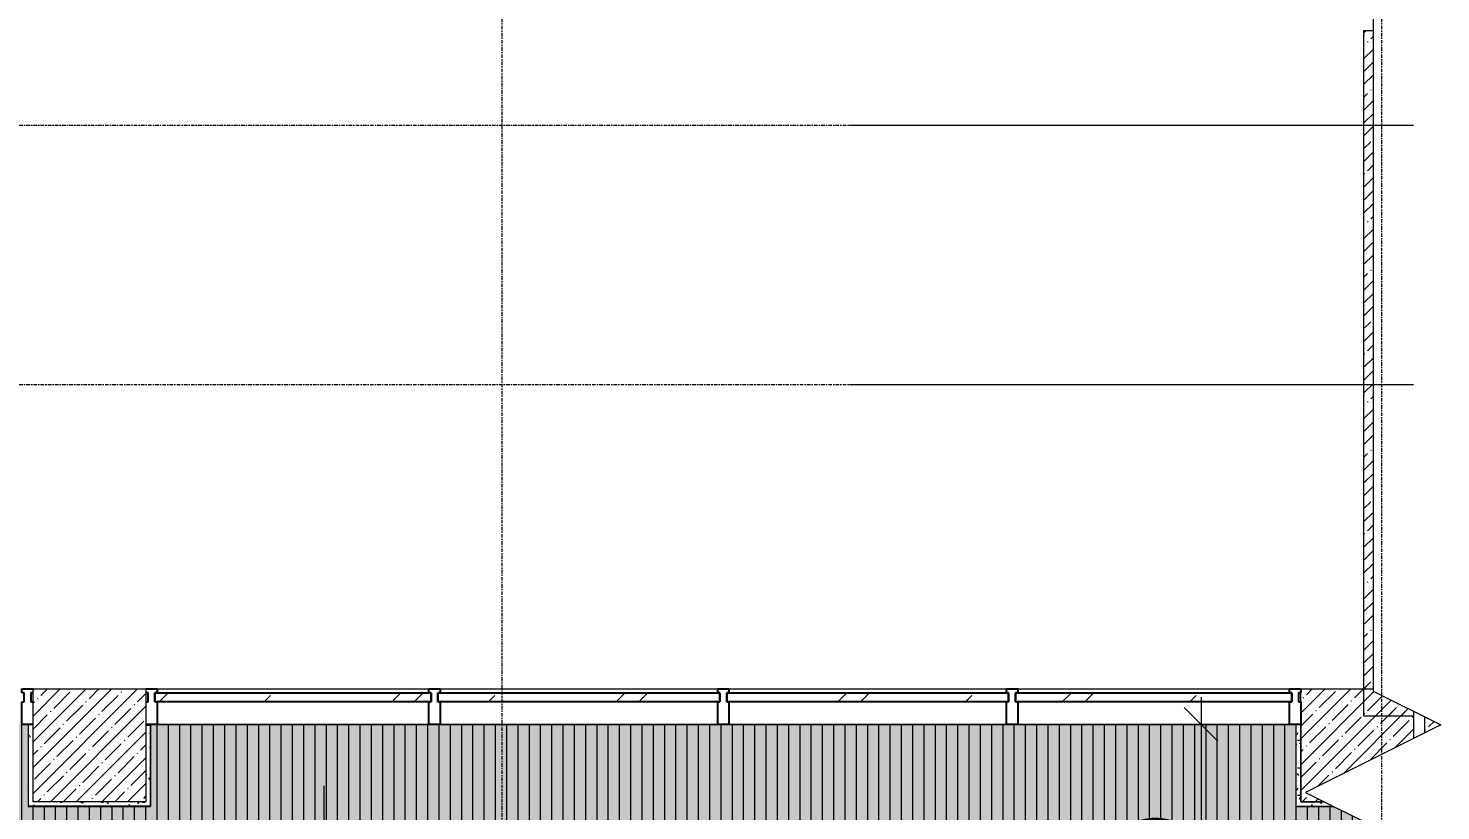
# Model space of a CAD drawing. Header units: millimetres. Extents: x 36059 to 234328, y -8553 to 29000.
# Drawn here: x 78558 to 84821, y 15110 to 18580 of the extents above; entities that cross this region are included whole.
import ezdxf

# ---------------------------------------------------------------- set-up
doc = ezdxf.new("R2010")
doc.units = ezdxf.units.MM
doc.linetypes.add('Осевая', pattern=[31.75, 6.35, -4.7625, 15.875, -4.7625])
for name, color, linetype, lineweight in [('A-ANNO-DIMS', 7, 'Continuous', 9), ('A-ANNO-DIMS-100', 7, 'Continuous', 9), ('A-CLNG-PATT', 7, 'Continuous', 9), ('A-DETL-GENF', 7, 'Continuous', 9), ('A-GLAZ-CURT', 7, 'Continuous', 9), ('A-GLAZ-CURT-1', 7, 'Continuous', 25), ('A-GLAZ-CWMG', 7, 'Continuous', 9), ('A-GLAZ-CWMG-1', 7, 'Continuous', 25), ('A-WALL', 7, 'Continuous', 9), ('I-WALL', 7, 'Continuous', 9), ('S-COLS', 7, 'Continuous', 9), ('Оси', 7, 'Continuous', 9), ('Оси-2', 7, 'Осевая', 9)]:
    doc.layers.add(name, color=color, linetype=linetype, lineweight=lineweight)
for name, color, linetype, lineweight, true_color in [('A-CLNG-1', 7, 'Continuous', 9, 0xeaeaea), ('A-WALL-1', 7, 'Continuous', 9, 0x3c3c3c), ('A-WALL-FNSH-1', 7, 'Continuous', 9, 0x3c3c3c), ('E-LITE-EQPM-2', 1, 'Continuous', 9, 0xff0000), ('S-COLS-1', 9, 'Continuous', 9, 0x808080), ('S-COLS-2', 7, 'Continuous', 9, 0x3c3c3c)]:
    doc.layers.add(name, color=color, linetype=linetype, lineweight=lineweight, true_color=true_color)
doc.layers.add('A-CLNG-PATT-1', color=7, linetype='Continuous', lineweight=9, transparency=1)
doc.styles.add('ISOCPEUR', font='isocpeur.ttf', dxfattribs={"width": 0.9, "height": 250})
doc.dimstyles.new('ISO-2_5_0_9К_БОЛЬШОЙ', dxfattribs={"dimscale": 304.8, "dimtxt": 248.995294, "dimasz": 0.492126, "dimexe": 0.393701, "dimexo": 0.984252, "dimgap": 0, "dimtad": 1, "dimdec": 0, "dimrnd": 10, "dimzin": 0, "dimdsep": 46, "dimtxsty": 'ISOCPEUR', "dimblk1": 'OBLIQUE', "dimblk2": 'OBLIQUE', "dimsah": 1, "dimcen": 0.09, "dimdle": 0.393701, "dimazin": 0, "dimtfac": 1, "dimtdec": 4, "dimtix": 1, "dimtmove": 0, "dimatfit": 3, "dimfxl": 1, "dimtvp": 1, "dimtolj": 1, "dimtzin": 0, "dimarcsym": 2})
pattern_1 = [(45, (0, 0), (-57.02463, 57.02463), []), (45, (57.025, 0), (-57.02463, 57.02463), [100.806, -20.161, 3.353, -16.808])]
pattern_2 = [(0, (0, 0), (121.92, 30.48), [10.058, -81.382, 10.058, -81.382, -487.68]), (0, (0, 0), (121.92, 30.48), [-182.88, 10.058, -172.822, 10.058, -81.382, -213.36]), (0, (0, 0), (121.92, 30.48), [-457.2, 10.058, -50.902, 10.058, -142.342]), (120, (45.72, 15.24), (-87.356454, 90.345817), [10.058, -81.382, 10.058, -81.382, -487.68]), (120, (45.72, 15.24), (-87.356454, 90.345817), [-182.88, 10.058, -172.822, 10.058, -81.382, -213.36]), (120, (45.72, 15.24), (-87.356454, 90.345817), [-457.2, 10.058, -50.902, 10.058, -142.342]), (240, (60.96, 76.2), (-34.563546, -120.825817), [10.058, -81.382, 10.058, -81.382, -487.68]), (240, (60.96, 76.2), (-34.563546, -120.825817), [-182.88, 10.058, -172.822, 10.058, -81.382, -213.36]), (240, (60.96, 76.2), (-34.563546, -120.825817), [-457.2, 10.058, -50.902, 10.058, -142.342])]

# ---------------------------------------------------------------- blocks, each defined once
blk = doc.blocks.new('BSC_Колонна _Прямоугольная - 500х500-V27-Сводный план потолка 3 этажа в осях 12-23')
at = {"layer": 'S-COLS-1'}
h = blk.add_hatch(dxfattribs=at)
h.set_pattern_fill('FP_38', color=256, style=0, pattern_type=2)
h.set_pattern_definition([(45, (-78830, -15400), (-57.02463, 57.02463), []), (45, (-78772.975, -15400), (-57.02463, 57.02463), [100.806, -20.161, 3.353, -16.808])])
h.paths.add_polyline_path([(-250, -250), (250, -250), (250, 250), (-250, 250), (-250, 27.5)])
at = {"layer": 'S-COLS-2'}
for p, q in [((-250, 250), (250, 250)), ((-250, -250), (-250, 250)), ((250, 250), (250, -250)), ((250, -250), (-250, -250))]:
    blk.add_line(p, q, dxfattribs=at)
blk = doc.blocks.new('Прямоугольный импост - Импост структурный с накладкой - 160мм-30335138-Сводный план потолка 3 этажа в осях 12-23')
at = {"layer": 'A-GLAZ-CWMG-1'}
for p, q in [((0, 140), (-50, 140)), ((-50, 140), (-50, 40)), ((-50, 40), (-40, 40)), ((-40, 0), (-50, 0)), ((-50, 0), (-50, -17)), ((-40, 40), (-40, 0)), ((-10, 0), (-10, 40)), ((-10, 40), (0, 40)), ((0, 0), (-10, 0)), ((-50, -17), (0, -17))]:
    blk.add_line(p, q, dxfattribs=at)
blk = doc.blocks.new('Системная панель - Стекло - 40мм-30335156-Сводный план потолка 3 этажа в осях 12-23')
at = {"layer": 'A-GLAZ-CURT'}
h = blk.add_hatch(dxfattribs=at)
h.set_pattern_fill('FP_49', color=256, style=0, pattern_type=2)
h.set_pattern_definition([(45, (-79832.5, -15533), (-282.8427, 282.8427), [200, -600]), (45, (-80032.5, -15633), (-282.8427, 282.8427), [600, -200]), (45, (-79632.5, -15733), (-282.8427, 282.8427), [200, -600])])
h.paths.add_polyline_path([(612.5, -40), (612.5, 0), (-612.5, 0), (-612.5, -40)])
at = {"layer": 'A-GLAZ-CURT-1'}
for p, q in [((-612.5, -40), (-612.5, 0)), ((-612.5, 0), (612.5, 0)), ((612.5, -40), (-612.5, -40)), ((612.5, 0), (612.5, -40))]:
    blk.add_line(p, q, dxfattribs=at)
blk = doc.blocks.new('Прямоугольный импост - Импост структурный с накладкой - 160мм-23562105-Сводный план потолка 3 этажа в осях 12-23')
at = {"layer": 'A-GLAZ-CWMG'}
for p, q in [((82945, 15650), (84150, 15650)), ((82945, 15493), (84150, 15493))]:
    blk.add_line(p, q, dxfattribs=at)
blk = doc.blocks.new('Прямоугольный импост - Импост структурный с накладкой - 160мм-V35-Сводный план потолка 3 этажа в осях 12-23')
at = {"layer": 'A-GLAZ-CWMG-1'}
for p, q in [((0, 140), (-50, 140)), ((-50, 140), (-50, 40)), ((0, 40), (0, 140)), ((-50, 40), (-40, 40)), ((-40, 0), (-50, 0)), ((-50, 0), (-50, -17)), ((-40, 40), (-40, 0)), ((-10, 0), (-10, 40)), ((-10, 40), (0, 40)), ((0, 0), (-10, 0)), ((0, -17), (0, 0)), ((-50, -17), (0, -17))]:
    blk.add_line(p, q, dxfattribs=at)
blk = doc.blocks.new('Прямоугольный импост - Импост структурный с накладкой - 160мм-30335139-Сводный план потолка 3 этажа в осях 12-23')
at = {"layer": 'A-GLAZ-CWMG-1'}
for p, q in [((-50, 40), (-50, 140)), ((-50, 140), (0, 140)), ((-40, 40), (-50, 40)), ((-50, 0), (-40, 0)), ((-50, -17), (-50, 0)), ((-40, 0), (-40, 40)), ((0, 40), (-10, 40)), ((-10, 40), (-10, 0)), ((-10, 0), (0, 0)), ((0, -17), (-50, -17))]:
    blk.add_line(p, q, dxfattribs=at)
blk = doc.blocks.new('Системная панель - Стекло - 40мм-30335157-Сводный план потолка 3 этажа в осях 12-23')
at = {"layer": 'A-GLAZ-CURT'}
h = blk.add_hatch(dxfattribs=at)
h.set_pattern_fill('FP_50', color=256, style=0, pattern_type=2)
h.set_pattern_definition([(45, (-82380, -15533), (-282.8427, 282.8427), [200, -600]), (45, (-82580, -15633), (-282.8427, 282.8427), [600, -200]), (45, (-82180, -15733), (-282.8427, 282.8427), [200, -600])])
h.paths.add_polyline_path([(625, -40), (625, 0), (-625, 0), (-625, -40), (-340.6, -40)])
at = {"layer": 'A-GLAZ-CURT-1'}
for p, q in [((-625, -40), (-625, 0)), ((-625, 0), (625, 0)), ((625, -40), (-625, -40)), ((625, 0), (625, -40))]:
    blk.add_line(p, q, dxfattribs=at)
blk = doc.blocks.new('Прямоугольный импост - Импост структурный с накладкой - 160мм-23562107-Сводный план потолка 3 этажа в осях 12-23')
at = {"layer": 'A-GLAZ-CWMG'}
for p, q in [((80385, 15650), (81615, 15650)), ((80385, 15493), (81615, 15493))]:
    blk.add_line(p, q, dxfattribs=at)
blk = doc.blocks.new('Прямоугольный импост - Импост структурный с накладкой - 160мм-30335135-Сводный план потолка 3 этажа в осях 12-23')
at = {"layer": 'A-GLAZ-CWMG-1'}
for p, q in [((25, 140), (-25, 140)), ((-25, 140), (-25, 40)), ((25, 40), (25, 140)), ((-25, 40), (-15, 40)), ((-15, 0), (-25, 0)), ((-25, 0), (-25, -17)), ((-15, 40), (-15, 0)), ((15, 0), (15, 40)), ((15, 40), (25, 40)), ((25, 0), (15, 0)), ((25, -17), (25, 0)), ((-25, -17), (25, -17))]:
    blk.add_line(p, q, dxfattribs=at)
blk = doc.blocks.new('Системная панель - Стекло - 40мм-V40-Сводный план потолка 3 этажа в осях 12-23')
at = {"layer": 'A-GLAZ-CURT'}
h = blk.add_hatch(dxfattribs=at)
h.set_pattern_fill('FP_55', color=256, style=0, pattern_type=2)
h.set_pattern_definition([(45, (-81100, -15533), (-282.8427, 282.8427), [200, -600]), (45, (-81300, -15633), (-282.8427, 282.8427), [600, -200]), (45, (-80900, -15733), (-282.8427, 282.8427), [200, -600])])
h.paths.add_polyline_path([(625, -40), (625, 0), (-625, 0), (-625, -40)])
at = {"layer": 'A-GLAZ-CURT-1'}
for p, q in [((-625, -40), (-625, 0)), ((-625, 0), (625, 0)), ((625, -40), (-625, -40)), ((625, 0), (625, -40))]:
    blk.add_line(p, q, dxfattribs=at)
blk = doc.blocks.new('Прямоугольный импост - Импост структурный с накладкой - 160мм-23562110-Сводный план потолка 3 этажа в осях 12-23')
at = {"layer": 'A-GLAZ-CWMG'}
for p, q in [((79130, 15650), (80335, 15650)), ((79130, 15493), (80335, 15493))]:
    blk.add_line(p, q, dxfattribs=at)
blk = doc.blocks.new('Прямоугольный импост - Импост структурный с накладкой - 160мм-30335136-Сводный план потолка 3 этажа в осях 12-23')
at = {"layer": 'A-GLAZ-CWMG-1'}
for p, q in [((25, 140), (-25, 140)), ((-25, 140), (-25, 40)), ((25, 40), (25, 140)), ((-25, 40), (-15, 40)), ((-15, 0), (-25, 0)), ((-25, 0), (-25, -17)), ((-15, 40), (-15, 0)), ((15, 0), (15, 40)), ((15, 40), (25, 40)), ((25, 0), (15, 0)), ((25, -17), (25, 0)), ((-25, -17), (25, -17))]:
    blk.add_line(p, q, dxfattribs=at)
blk = doc.blocks.new('Системная панель - Стекло - 40мм-V42-Сводный план потолка 3 этажа в осях 12-23')
at = {"layer": 'A-GLAZ-CURT'}
h = blk.add_hatch(dxfattribs=at)
h.set_pattern_fill('FP_58', color=256, style=0, pattern_type=2)
h.set_pattern_definition([(45, (-83647.5, -15533), (-282.8427, 282.8427), [200, -600]), (45, (-83847.5, -15633), (-282.8427, 282.8427), [600, -200]), (45, (-83447.5, -15733), (-282.8427, 282.8427), [200, -600])])
h.paths.add_polyline_path([(612.5, -40), (612.5, 0), (-612.5, 0), (-612.5, -40)])
at = {"layer": 'A-GLAZ-CURT-1'}
for p, q in [((-612.5, -40), (-612.5, 0)), ((-612.5, 0), (612.5, 0)), ((612.5, -40), (-612.5, -40)), ((612.5, 0), (612.5, -40))]:
    blk.add_line(p, q, dxfattribs=at)
blk = doc.blocks.new('Прямоугольный импост - Импост структурный с накладкой - 160мм-23562111-Сводный план потолка 3 этажа в осях 12-23')
at = {"layer": 'A-GLAZ-CWMG'}
for p, q in [((81665, 15650), (82895, 15650)), ((81665, 15493), (82895, 15493))]:
    blk.add_line(p, q, dxfattribs=at)
blk = doc.blocks.new('BOLA Подвесной круглый светильник - 560мм-32913186-Сводный план потолка 3 этажа в осях 12-23')
at = {"layer": 'A-DETL-GENF'}
for p, q in [((0, 700), (0, -700)), ((-700, 0), (700, 0))]:
    blk.add_line(p, q, dxfattribs=at)
for radius in [280, 60]:
    blk.add_circle((0, 0), radius, dxfattribs=at)
blk = doc.blocks.new('DET_L_Линия разрыва - М100-30654842-Сводный план потолка 3 этажа в осях 12-23')
at = {"layer": 'A-DETL-GENF'}
for p, q in [((11889.9, 300), (11739.9, 0)), ((12189.9, -300), (11889.9, 300)), ((12339.9, 0), (12189.9, -300)), ((24079.7, 0), (12339.9, 0))]:
    blk.add_line(p, q, dxfattribs=at)
blk = doc.blocks.new('DIMBLOCK2-Сводный план потолка 3 этажа в осях 12-23')
at = {"layer": 'A-ANNO-DIMS-100'}
for p, q in [((83758, 15613), (83758, 14001)), ((83564.1, 15493), (83878, 15493)), ((83758, 15493), (83564.1, 15493)), ((83759, 14121), (83638, 14121)), ((83758, 14121), (83759, 14121))]:
    blk.add_line(p, q, dxfattribs=at)
at = {"layer": 'A-ANNO-DIMS-100', "lineweight": 20}
for p, q in [((83758, 15493), (83683, 15568)), ((83758, 15493), (83833, 15418)), ((83758, 14121), (83683, 14196)), ((83758, 14121), (83833, 14046))]:
    blk.add_line(p, q, dxfattribs=at)
at = {"layer": 'A-ANNO-DIMS-100', "color": 0, "insert": (83431.4, 14512.5), "char_height": 250, "width": 706.764, "attachment_point": 1, "rotation": 90, "line_spacing_factor": 1.149209, "style": 'ISOCPEUR'}
blk.add_mtext('1370', dxfattribs=at)
blk = doc.blocks.new('_Oblique')
at = {"color": 0, "linetype": 'ByBlock', "lineweight": -2}
blk.add_line((-0.5, -0.5), (0.5, 0.5), dxfattribs=at)

msp = doc.modelspace()

# ---------------------------------------------------------------- hatches: boundary and pattern name
at = {"layer": 'A-CLNG-PATT'}
h = msp.add_hatch(dxfattribs=at)
h.set_pattern_fill('FP_74', color=256, style=0, pattern_type=2)
h.set_pattern_definition([(90, (76030, 19225), (50, -3e-15), [])])
h.paths.add_polyline_path([(83549, 11571), (83549, 11901), (84459, 11901), (84459, 15071.7), (84344.5, 15129), (84179, 15129), (84179, 15493), (79101, 15493), (79101, 15129), (78559, 15129), (78559, 15493), (74061, 15493), (74061, 15129), (73522, 15129), (73522, 15671), (73883, 15671), (73883, 18579), (73519, 18579), (73519, 19121), (74061, 19121), (74061, 18747), (78559, 18747), (78559, 19121), (79101, 19121), (79101, 18747), (84179, 18747), (84179, 19121), (84520.7, 19121), (84520.7, 22679), (83004, 22679), (83004, 26879), (81171, 26879), (81171, 26579), (80629, 26579), (80629, 26879), (77271, 26879), (77271, 26579), (76729, 26579), (76729, 26879), (74061, 26879), (74061, 26579), (73519, 26579), (73519, 26879), (70831, 26879), (70831, 26579), (70289, 26579), (70289, 26879), (66781, 26879), (66781, 26387.2), (66785.8, 26426.9), (66802.9, 26471.9), (66830.3, 26511.6), (66866.4, 26543.6), (66909.1, 26566), (66955.9, 26577.5), (67004.1, 26577.5), (67050.9, 26566), (67093.6, 26543.6), (67129.7, 26511.6), (67157.1, 26471.9), (67174.2, 26426.9), (67180, 26379), (67174.2, 26331.1), (67157.1, 26286.1), (67129.7, 26246.4), (67093.6, 26214.4), (67050.9, 26192), (67004.1, 26180.5), (66955.9, 26180.5), (66909.1, 26192), (66866.4, 26214.4), (66830.3, 26246.4), (66802.9, 26286.1), (66785.8, 26331.1), (66781, 26370.8), (66781, 13621), (68671, 13621), (68671, 11920), (68744, 11920), (68744, 11940), (70234, 11940), (70234, 11920), (70289, 11920), (70289, 12221), (70831, 12221), (70831, 11920), (73519, 11920), (73519, 12321), (79921, 12321), (79921, 11571), (83395.3, 11571)])
h.paths.add_polyline_path([(67005.1, 13922.5), (66956.9, 13922.5), (66910.1, 13934), (66867.4, 13956.4), (66831.3, 13988.4), (66803.9, 14028.1), (66786.8, 14073.1), (66781, 14121), (66786.8, 14168.9), (66803.9, 14213.9), (66831.3, 14253.6), (66867.4, 14285.6), (66910.1, 14308), (66956.9, 14319.5), (67005.1, 14319.5), (67051.9, 14308), (67094.6, 14285.6), (67130.7, 14253.6), (67158.1, 14213.9), (67175.2, 14168.9), (67181, 14121), (67175.2, 14073.1), (67158.1, 14028.1), (67130.7, 13988.4), (67094.6, 13956.4), (67051.9, 13934)])
h.paths.add_polyline_path([(84283.1, 13922.5), (84234.9, 13922.5), (84188.1, 13934), (84145.4, 13956.4), (84109.3, 13988.4), (84081.9, 14028.1), (84064.8, 14073.1), (84059, 14121), (84064.8, 14168.9), (84081.9, 14213.9), (84109.3, 14253.6), (84145.4, 14285.6), (84188.1, 14308), (84234.9, 14319.5), (84283.1, 14319.5), (84329.9, 14308), (84372.6, 14285.6), (84408.7, 14253.6), (84436.1, 14213.9), (84453.2, 14168.9), (84459, 14121), (84453.2, 14073.1), (84436.1, 14028.1), (84408.7, 13988.4), (84372.6, 13956.4), (84329.9, 13934), (84283.6, 13922.6)])
h.paths.add_polyline_path([(70292.4, 15130), (70290, 15130), (70290, 15670), (70830, 15670), (70830, 15130), (70310, 15130)])
h.paths.add_polyline_path([(70290, 20630), (70290, 21170), (70830, 21170), (70830, 20630), (70310, 20630)])
h.paths.add_polyline_path([(80630, 22680), (80630, 23220), (81170, 23220), (81170, 22680), (80650, 22680)])
h.paths.add_polyline_path([(77250, 22680), (76730, 22680), (76730, 23220), (77270, 23220), (77270, 22680)])
h.paths.add_polyline_path([(73932.1, 22680), (73520, 22680), (73520, 23220), (74060, 23220), (74060, 22680), (74040, 22680)])
h.paths.add_polyline_path([(70292.4, 22680), (70290, 22680), (70290, 23220), (70830, 23220), (70830, 22680), (70310, 22680)])
h.paths.add_polyline_path([(82828.1, 26180.5), (82779.9, 26180.5), (82733.1, 26192), (82690.4, 26214.4), (82654.3, 26246.4), (82626.9, 26286.1), (82609.8, 26331.1), (82604, 26379), (82609.8, 26426.9), (82626.9, 26471.9), (82654.3, 26511.6), (82690.4, 26543.6), (82733.1, 26566), (82779.9, 26577.5), (82828.1, 26577.5), (82874.9, 26566), (82917.6, 26543.6), (82953.7, 26511.6), (82981.1, 26471.9), (82998.2, 26426.9), (83004, 26379), (82998.2, 26331.1), (82981.1, 26286.1), (82953.7, 26246.4), (82917.6, 26214.4), (82874.9, 26192)])
at = {"layer": 'A-CLNG-PATT-1'}
h = msp.add_hatch(color=256, dxfattribs=at)
h.paths.add_polyline_path([(83548, 11571), (83548, 11901), (84458, 11901), (84458, 14112.8), (84453.2, 14073.1), (84436.1, 14028.1), (84408.7, 13988.4), (84372.6, 13956.4), (84329.9, 13934), (84282.7, 13922.5), (84234.9, 13922.5), (84188.1, 13934), (84145.4, 13956.4), (84109.3, 13988.4), (84081.9, 14028.1), (84064.8, 14073.1), (84059, 14121), (84064.8, 14168.9), (84081.9, 14213.9), (84109.3, 14253.6), (84145.4, 14285.6), (84188.1, 14308), (84234.9, 14319.5), (84283.1, 14319.5), (84329.9, 14308), (84372.6, 14285.6), (84408.7, 14253.6), (84436.1, 14213.9), (84453.2, 14168.9), (84458, 14129.2), (84458, 15072.2), (84344.5, 15129), (84178, 15129), (84178, 15493), (79100, 15493), (79100, 15129), (78558, 15129), (78558, 15493), (74060, 15493), (74060, 15129), (73521, 15129), (73521, 15671), (73882, 15671), (73882, 18579), (73518, 18579), (73518, 19121), (74060, 19120), (74060, 18747), (78558, 18747), (78558, 19121), (79100, 19120), (79100, 18747), (84178, 18747), (84178, 19121), (84520.7, 19121), (84520.7, 22679), (83003, 22679), (83003, 26370.8), (82998.2, 26331.1), (82981.1, 26286.1), (82953.7, 26246.4), (82917.6, 26214.4), (82874.9, 26192), (82828.1, 26180.5), (82779.9, 26180.5), (82733.1, 26192), (82690.4, 26214.4), (82654.3, 26246.4), (82626.9, 26286.1), (82609.8, 26331.1), (82604, 26379), (82609.8, 26426.9), (82626.9, 26471.9), (82654.3, 26511.6), (82690.4, 26543.6), (82733.1, 26566), (82779.9, 26577.5), (82828.1, 26577.5), (82874.9, 26566), (82917.6, 26543.6), (82953.7, 26511.6), (82981.1, 26471.9), (82998.2, 26426.9), (83003, 26387.2), (83003, 26879), (81170, 26879), (81170, 26579), (80628, 26579), (80628, 26879), (77270, 26879), (77270, 26579), (76728, 26579), (76728, 26879), (74060, 26879), (74060, 26579), (73518, 26579), (73518, 26879), (70830, 26879), (70830, 26579), (70288, 26579), (70288, 26879), (66780, 26879), (66780, 13621), (68670, 13620), (68670, 11920), (68744, 11921), (68744, 11940), (70234, 11940), (70234, 11920), (70288, 11920), (70288, 12221), (70830, 12220), (70830, 11920), (73518, 11920), (73518, 12321), (79920, 12320), (79920, 11571), (83395.3, 11571)])
h.paths.add_polyline_path([(67005.1, 13922.5), (66956.9, 13922.5), (66910.1, 13934), (66867.4, 13956.4), (66831.3, 13988.4), (66803.9, 14028.1), (66786.8, 14073.1), (66781, 14121), (66786.8, 14168.9), (66803.9, 14213.9), (66831.3, 14253.6), (66867.4, 14285.6), (66910.1, 14308), (66956.9, 14319.5), (67005.1, 14319.5), (67051.9, 14308), (67094.6, 14285.6), (67130.7, 14253.6), (67158.1, 14213.9), (67175.2, 14168.9), (67181, 14121), (67175.2, 14073.1), (67158.1, 14028.1), (67130.7, 13988.4), (67094.6, 13956.4), (67051.9, 13934)])
h.paths.add_polyline_path([(70830, 15130), (70289, 15130), (70290, 15670), (70830, 15669.8), (70830, 15150)])
h.paths.add_polyline_path([(70830, 20630), (70289, 20630), (70290, 21170), (70830, 21169.2), (70830, 20650)])
h.paths.add_polyline_path([(81169, 22680), (80629, 22680), (80630, 23220), (81170, 23219.7), (81170, 22680)])
h.paths.add_polyline_path([(77269, 22680), (76729, 22680), (76730, 23220), (77270, 23219.8), (77270, 22680)])
h.paths.add_polyline_path([(73540, 22680), (73519, 22680), (73520, 23220), (74060, 23220), (74059, 22680), (73932.1, 22680)])
h.paths.add_polyline_path([(70290, 22680), (70289, 22680), (70290, 23220), (70830, 23220), (70829, 22680), (70292.4, 22680)])
h.paths.add_polyline_path([(67004.1, 26180.5), (66955.9, 26180.5), (66909.1, 26192), (66866.4, 26214.4), (66830.3, 26246.4), (66802.9, 26286.1), (66785.8, 26331.1), (66780, 26379), (66785.8, 26426.9), (66802.9, 26471.9), (66830.3, 26511.6), (66866.4, 26543.6), (66909.1, 26566), (66955.9, 26577.5), (67004.1, 26577.5), (67050.9, 26566), (67093.6, 26543.6), (67129.7, 26511.6), (67157.1, 26471.9), (67174.2, 26426.9), (67180, 26379), (67174.2, 26331.1), (67157.1, 26286.1), (67129.7, 26246.4), (67093.6, 26214.4), (67050.9, 26192), (67016.7, 26183.6)])
at = {"layer": 'I-WALL'}
h = msp.add_hatch(dxfattribs=at)
h.set_pattern_fill('FP_17', color=256, style=0, pattern_type=2)
h.set_pattern_definition(pattern_1)
h.paths.add_polyline_path([(84700, 15530), (84700, 15551.2), (84520.7, 15640.9), (84520.7, 18570), (84480, 18570), (84480, 15530), (84520.7, 15530)])
h = msp.add_hatch(dxfattribs=at)
h.set_pattern_fill('FP_65', color=256, style=0, pattern_type=2)
h.set_pattern_definition(pattern_2)
h.paths.add_polyline_path([(78580, 15130), (78580, 15493), (78560, 15493), (78560, 15130)])
h = msp.add_hatch(dxfattribs=at)
h.set_pattern_fill('FP_65', color=256, style=0, pattern_type=2)
h.set_pattern_definition(pattern_2)
h.paths.add_polyline_path([(79100, 15150), (79100, 15490), (79080, 15490), (79080, 15150)])
h = msp.add_hatch(dxfattribs=at)
h.set_pattern_fill('FP_65', color=256, style=0, pattern_type=2)
h.set_pattern_definition(pattern_2)
h.paths.add_polyline_path([(84180, 15130), (84200, 15130), (84200, 15493), (84180, 15493), (84180, 15427.5)])
h = msp.add_hatch(dxfattribs=at)
h.set_pattern_fill('FP_17', color=256, style=0, pattern_type=2)
h.set_pattern_definition(pattern_1)
h.paths.add_polyline_path([(84750, 15455.6), (84820.7, 15490.9), (84750, 15526.2), (84750, 15490.9)])
h = msp.add_hatch(dxfattribs=at)
h.set_pattern_fill('FP_65', color=256, style=0, pattern_type=2)
h.set_pattern_definition(pattern_2)
h.paths.add_polyline_path([(79100, 15130), (79100, 15150), (78580, 15150), (78580, 15130), (79080, 15130)])
h = msp.add_hatch(dxfattribs=at)
h.set_pattern_fill('FP_65', color=256, style=0, pattern_type=2)
h.set_pattern_definition(pattern_2)
h.paths.add_polyline_path([(84342.5, 15130), (84302.5, 15150), (84200, 15150), (84200, 15130), (84220.7, 15130)])
at = {"layer": 'S-COLS-1'}
h = msp.add_hatch(dxfattribs=at)
h.set_pattern_fill('FP_17', color=256, style=0, pattern_type=2)
h.set_pattern_definition(pattern_1)
h.paths.add_polyline_path([(84302.5, 15150), (84220.7, 15190.9), (84700, 15430.6), (84700, 15551.2), (84520.7, 15640.9), (84520.7, 15650), (84200, 15650), (84200, 15150), (84220.7, 15150)])

# ---------------------------------------------------------------- linework, layer by layer
at = {"layer": 'A-CLNG-1'}
for p, q in [((79100, 15493), (79100, 15130)), ((84178, 15493), (79101, 15493)), ((79101, 15129), (79101, 15493)), ((84178, 15493), (84178, 15129)), ((78558, 15129), (79100, 15129)), ((84178, 15129), (84344.5, 15129))]:
    msp.add_line(p, q, dxfattribs=at)
at = {"layer": 'A-WALL'}
for q in [(84200, 15130), (84342.5, 15130)]:
    msp.add_line((84200, 15130), q, dxfattribs=at)
at = {"layer": 'A-WALL-1'}
for p, q in [((84480, 15530), (84480, 18570)), ((84480, 18570), (84520.7, 18570)), ((84700, 15551.2), (84700, 15530)), ((78560, 15130), (78560, 15493)), ((78560, 15493), (78580, 15493)), ((79080, 15490), (79100, 15490)), ((84180, 15130), (84180, 15493)), ((84180, 15493), (84200, 15493)), ((84200, 15493), (84200, 15150)), ((84700, 15530), (84480, 15530)), ((84750, 15455.6), (84750, 15526.2)), ((79100, 15130), (78560, 15130)), ((84200, 15150), (84302.5, 15150))]:
    msp.add_line(p, q, dxfattribs=at)
at = {"layer": 'A-WALL-FNSH-1'}
for p, q in [((78559, 15129), (78559, 15493)), ((78559, 15493), (78560, 15493)), ((79100, 15490), (79101, 15490)), ((84179, 15129), (84179, 15493)), ((84179, 15493), (84180, 15493)), ((79101, 15129), (79100, 15129)), ((84180, 15130), (84200, 15130))]:
    msp.add_line(p, q, dxfattribs=at)
at = {"layer": 'S-COLS-2'}
for p, q in [((84200, 15150), (84200, 15650)), ((84200, 15650), (84520.7, 15650)), ((84700, 15551.2), (84700, 15430.6)), ((84302.5, 15150), (84200, 15150))]:
    msp.add_line(p, q, dxfattribs=at)
at = {"layer": 'Оси'}
for p, q in [((82200, 18150), (84700, 18150)), ((82200, 17000), (84700, 17000))]:
    msp.add_line(p, q, dxfattribs=at)
at = {"layer": 'Оси-2'}
for p, q in [((80660, 593.7), (80660, 24890.1)), ((84560, 593.7), (84560, 19415.1)), ((39359.2, 18150), (82200, 18150)), ((39359.2, 17000), (82200, 17000))]:
    msp.add_line(p, q, dxfattribs=at)

# ---------------------------------------------------------------- block references
at = {"layer": 'A-DETL-GENF', "rotation": 90.00000000000031}
msp.add_blockref('DET_L_Линия разрыва - М100-30654842-Сводный план потолка 3 этажа в осях 12-23', (84520.7, 3301.1), dxfattribs=at)
at = {"layer": 'A-GLAZ-CURT'}
for name, p in [('Системная панель - Стекло - 40мм-30335156-Сводный план потолка 3 этажа в осях 12-23', (79732.5, 15633)), ('Системная панель - Стекло - 40мм-V40-Сводный план потолка 3 этажа в осях 12-23', (81000, 15633)), ('Системная панель - Стекло - 40мм-30335157-Сводный план потолка 3 этажа в осях 12-23', (82280, 15633)), ('Системная панель - Стекло - 40мм-V42-Сводный план потолка 3 этажа в осях 12-23', (83547.5, 15633))]:
    msp.add_blockref(name, p, dxfattribs=at)
at = {"layer": 'A-GLAZ-CWMG', "extrusion": (0, 0, -1), "rotation": 180}
for name, p in [('Прямоугольный импост - Импост структурный с накладкой - 160мм-30335138-Сводный план потолка 3 этажа в осях 12-23', (-78580, 15633)), ('Прямоугольный импост - Импост структурный с накладкой - 160мм-30335136-Сводный план потолка 3 этажа в осях 12-23', (-80360, 15633)), ('Прямоугольный импост - Импост структурный с накладкой - 160мм-30335135-Сводный план потолка 3 этажа в осях 12-23', (-81640, 15633)), ('Прямоугольный импост - Импост структурный с накладкой - 160мм-30335136-Сводный план потолка 3 этажа в осях 12-23', (-82920, 15633)), ('Прямоугольный импост - Импост структурный с накладкой - 160мм-V35-Сводный план потолка 3 этажа в осях 12-23', (-84200, 15633))]:
    msp.add_blockref(name, p, dxfattribs=at)
at = {"layer": 'A-GLAZ-CWMG', "rotation": 180}
msp.add_blockref('Прямоугольный импост - Импост структурный с накладкой - 160мм-30335139-Сводный план потолка 3 этажа в осях 12-23', (79080, 15633), dxfattribs=at)
at = {"layer": 'A-GLAZ-CWMG'}
for name in ['Прямоугольный импост - Импост структурный с накладкой - 160мм-23562110-Сводный план потолка 3 этажа в осях 12-23', 'Прямоугольный импост - Импост структурный с накладкой - 160мм-23562107-Сводный план потолка 3 этажа в осях 12-23', 'Прямоугольный импост - Импост структурный с накладкой - 160мм-23562111-Сводный план потолка 3 этажа в осях 12-23', 'Прямоугольный импост - Импост структурный с накладкой - 160мм-23562105-Сводный план потолка 3 этажа в осях 12-23']:
    msp.add_blockref(name, (0, 0), dxfattribs=at)
at = {"layer": 'E-LITE-EQPM-2'}
msp.add_blockref('BOLA Подвесной круглый светильник - 560мм-32913186-Сводный план потолка 3 этажа в осях 12-23', (79869, 14521), dxfattribs=at)
at = {"layer": 'S-COLS'}
msp.add_blockref('BSC_Колонна _Прямоугольная - 500х500-V27-Сводный план потолка 3 этажа в осях 12-23', (78830, 15400), dxfattribs=at)

# ---------------------------------------------------------------- dimensions: what is measured, and where the dimension line sits
at = {"layer": 'A-ANNO-DIMS'}
dim = msp.add_linear_dim(base=(83758, 14121), p1=(83864.1, 15493), p2=(84059, 14121), angle=90, dimstyle='ISO-2_5_0_9К_БОЛЬШОЙ', override={"dimpost": '<>', "dimfxl": 1385.776008}, dxfattribs=at)
dim.commit()
dim.dimension.update_dxf_attribs({"geometry": 'DIMBLOCK2-Сводный план потолка 3 этажа в осях 12-23', "text_midpoint": (83633, 14807)})

doc.saveas('drawing.dxf')
